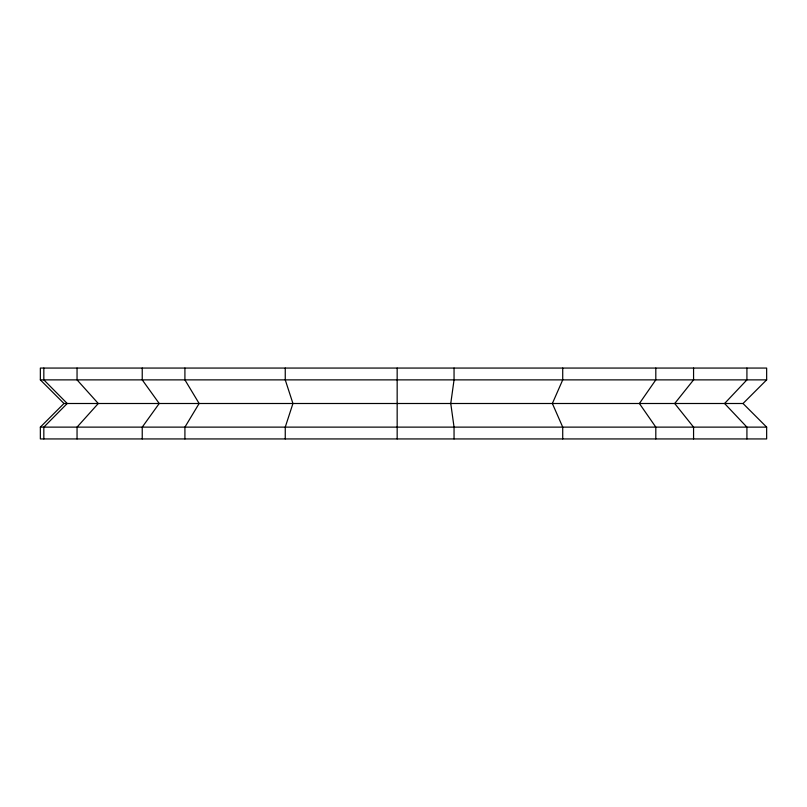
<?xml version="1.0" encoding="UTF-8"?>
<svg xmlns="http://www.w3.org/2000/svg" width="807" height="807" viewBox="0 0 807 807"><rect width="100%" height="100%" fill="white"/><g stroke="black" fill="none" stroke-linecap="round" stroke-linejoin="round"><path stroke-width="1.21" d="M743.035 403.5L766.65 427.125L766.65 438.937L40.35 438.937L40.35 427.125L63.965 403.5L743.035 403.5L766.65 379.875L766.65 368.063L40.35 368.063L40.35 379.875L63.965 403.5M40.35 379.875L766.65 379.875M40.35 427.125L766.65 427.125M746.919 368.063L746.919 379.875L724.585 403.5L746.919 427.125L746.919 438.937M693.566 368.063L693.566 379.875L674.702 403.5L693.566 427.125L693.566 438.937M655.809 368.063L655.809 379.875L639.396 403.5L655.809 427.125L655.809 438.937M562.721 368.063L562.721 379.875L552.361 403.5L562.721 427.125L562.721 438.937M454.048 368.063L454.048 379.875L450.76 403.5L454.048 427.125L454.048 438.937M397.165 368.063L397.165 438.937M285.254 368.063L285.254 379.875L292.941 403.5L285.254 427.125L285.254 438.937M184.914 368.063L184.914 379.875L199.137 403.5L184.914 427.125L184.914 438.937M142.234 368.063L142.234 379.875L159.221 403.5L142.234 427.125L142.234 438.937M77.048 368.063L77.048 379.875L98.283 403.5L77.048 427.125L77.048 438.937M43.83 368.063L43.83 379.875L67.223 403.5L43.83 427.125L43.83 438.937"/></g></svg>
